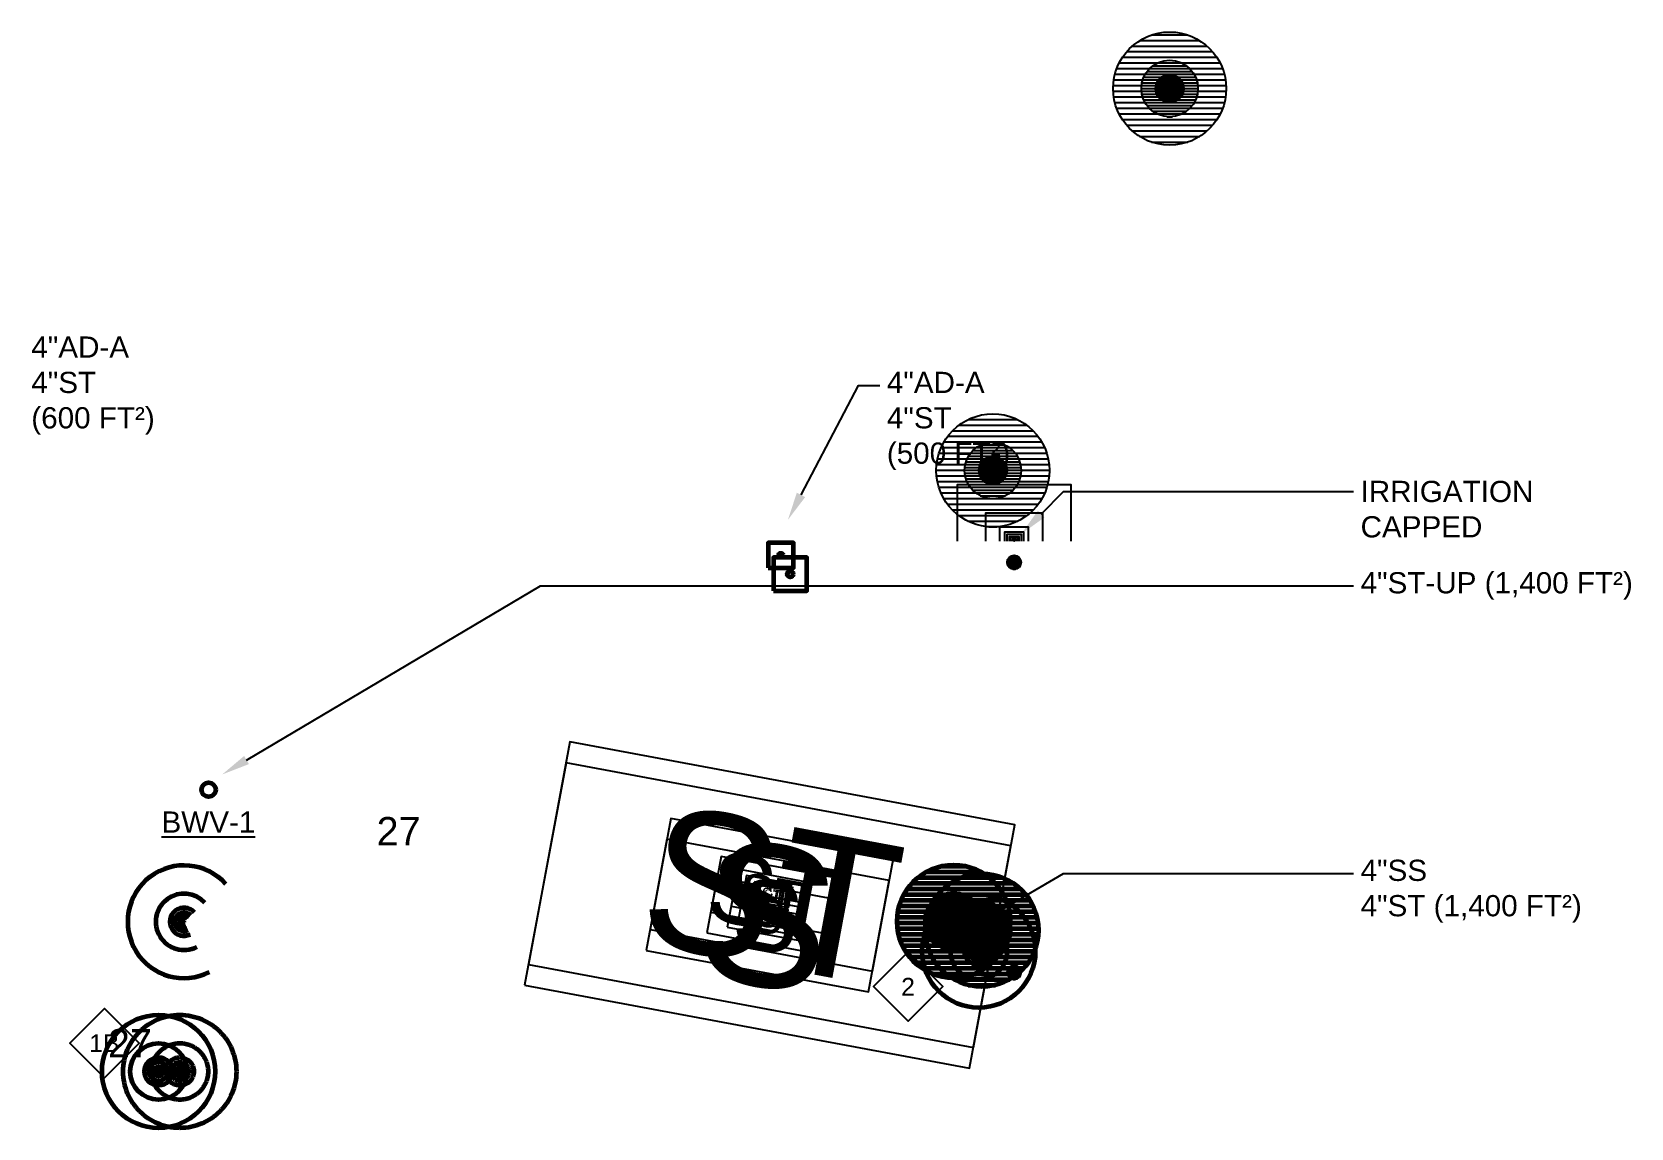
# Model space of a CAD drawing. Extents: x -3637 to 1666, y -2593 to 1817.
# Drawn here: x -421 to 258, y 734 to 1199 of the extents above; entities that cross this region are included whole.
import ezdxf
from ezdxf.enums import TextEntityAlignment as Align

# ---------------------------------------------------------------- set-up
doc = ezdxf.new("R2010")
doc.units = 0
doc.header["$LTSCALE"] = 36
doc.header["$MEASUREMENT"] = 0
doc.linetypes.add('VENT', pattern=[0.3, 0.2, -0.1])
for name, color, linetype in [('G-ANNO-TEXT', 70, 'Continuous'), ('G-ANNO-TEXT @ 96', 70, 'Continuous'), ('P-NDCW-N', 4, 'Continuous'), ('P-NDCW-N @ 1 (1)', 4, 'Continuous'), ('P-NDCW-N @ 1 (2)', 4, 'Continuous'), ('P-NDCW-N @ 12', 4, 'Continuous'), ('P-NDCW-N @ 128', 4, 'Continuous'), ('P-NDCW-N @ 16', 4, 'Continuous'), ('P-NDCW-N @ 192', 4, 'Continuous'), ('P-NDCW-N @ 2', 4, 'Continuous'), ('P-NDCW-N @ 24', 4, 'Continuous'), ('P-NDCW-N @ 384', 4, 'Continuous'), ('P-NDCW-N @ 4', 4, 'Continuous'), ('P-NDCW-N @ 48', 4, 'Continuous'), ('P-NDCW-N @ 64', 4, 'Continuous'), ('P-NDCW-N @ 768', 4, 'Continuous'), ('P-NDCW-N @ 8', 4, 'Continuous'), ('P-NDCW-N @ 96', 4, 'Continuous')]:
    doc.layers.add(name, color=color, linetype=linetype)
doc.layers.add('P-SAN-DFU', color=7, linetype='Continuous', plot=False)
for name, color, linetype, lineweight in [('P-SAN-N', 6, 'Continuous', 60), ('P-SAN-N @ 1 (1)', 6, 'Continuous', 60), ('P-SAN-N @ 1 (2)', 6, 'Continuous', 60), ('P-SAN-N @ 12', 6, 'Continuous', 60), ('P-SAN-N @ 128', 6, 'Continuous', 60), ('P-SAN-N @ 16', 6, 'Continuous', 60), ('P-SAN-N @ 192', 6, 'Continuous', 60), ('P-SAN-N @ 2', 6, 'Continuous', 60), ('P-SAN-N @ 24', 6, 'Continuous', 60), ('P-SAN-N @ 384', 6, 'Continuous', 60), ('P-SAN-N @ 4', 6, 'Continuous', 60), ('P-SAN-N @ 48', 6, 'Continuous', 60), ('P-SAN-N @ 64', 6, 'Continuous', 60), ('P-SAN-N @ 768', 6, 'Continuous', 60), ('P-SAN-N @ 8', 6, 'Continuous', 60), ('P-SAN-N @ 96', 6, 'Continuous', 60), ('P-SANV-N', 5, 'VENT', 60), ('P-SANV-N @ 1 (1)', 5, 'VENT', 60), ('P-SANV-N @ 1 (2)', 5, 'VENT', 60), ('P-SANV-N @ 12', 5, 'VENT', 60), ('P-SANV-N @ 128', 5, 'VENT', 60), ('P-SANV-N @ 16', 5, 'VENT', 60), ('P-SANV-N @ 192', 5, 'VENT', 60), ('P-SANV-N @ 2', 5, 'VENT', 60), ('P-SANV-N @ 24', 5, 'VENT', 60), ('P-SANV-N @ 384', 5, 'VENT', 60), ('P-SANV-N @ 4', 5, 'VENT', 60), ('P-SANV-N @ 48', 5, 'VENT', 60), ('P-SANV-N @ 64', 5, 'VENT', 60), ('P-SANV-N @ 768', 5, 'VENT', 60), ('P-SANV-N @ 8', 5, 'VENT', 60), ('P-SANV-N @ 96', 5, 'VENT', 60), ('P-STRM-N', 2, 'Continuous', 60), ('P-STRM-N @ 1 (1)', 2, 'Continuous', 60), ('P-STRM-N @ 1 (2)', 2, 'Continuous', 60), ('P-STRM-N @ 12', 2, 'Continuous', 60), ('P-STRM-N @ 128', 2, 'Continuous', 60), ('P-STRM-N @ 16', 2, 'Continuous', 60), ('P-STRM-N @ 192', 2, 'Continuous', 60), ('P-STRM-N @ 2', 2, 'Continuous', 60), ('P-STRM-N @ 24', 2, 'Continuous', 60), ('P-STRM-N @ 384', 2, 'Continuous', 60), ('P-STRM-N @ 4', 2, 'Continuous', 60), ('P-STRM-N @ 48', 2, 'Continuous', 60), ('P-STRM-N @ 64', 2, 'Continuous', 60), ('P-STRM-N @ 768', 2, 'Continuous', 60), ('P-STRM-N @ 8', 2, 'Continuous', 60), ('P-STRM-N @ 96', 2, 'Continuous', 60)]:
    doc.layers.add(name, color=color, linetype=linetype, lineweight=lineweight)
doc.styles.add('Arial', font='arial.ttf')

# ---------------------------------------------------------------- blocks, each defined once
blk = doc.blocks.new('DIAMOND TAG')
blk.add_lwpolyline([(0, -0.1533), (0.1533, 0), (0, 0.1533), (-0.1533, 0)], close=True)
at = {"style": 'Arial'}
blk.add_attdef('XXX', text='', height=0.0781, dxfattribs=at).set_placement((0, 0), align=Align.MIDDLE)
blk = doc.blocks.new('*U7')
blk.add_circle((0, 0), 0.03125)
blk = doc.blocks.new('*U857')
at = {"layer": 'P-SAN-N @ 1 (1)'}
blk.add_blockref('*U7', (-367, 757.74), dxfattribs=at)
at = {"layer": 'P-SAN-N @ 1 (2)'}
blk.add_blockref('*U7', (-367, 757.74), dxfattribs=at)
at = {"layer": 'P-SAN-N @ 12', "xscale": 12, "yscale": 12, "zscale": 12}
blk.add_blockref('*U7', (-367, 757.74), dxfattribs=at)
at = {"layer": 'P-SAN-N @ 128', "xscale": 128, "yscale": 128, "zscale": 128}
blk.add_blockref('*U7', (-367, 757.74), dxfattribs=at)
at = {"layer": 'P-SAN-N @ 16', "xscale": 16, "yscale": 16, "zscale": 16}
blk.add_blockref('*U7', (-367, 757.74), dxfattribs=at)
at = {"layer": 'P-SAN-N @ 192', "xscale": 192, "yscale": 192, "zscale": 192}
blk.add_blockref('*U7', (-367, 757.74), dxfattribs=at)
at = {"layer": 'P-SAN-N @ 2', "xscale": 2, "yscale": 2, "zscale": 2}
blk.add_blockref('*U7', (-367, 757.74), dxfattribs=at)
at = {"layer": 'P-SAN-N @ 24', "xscale": 24, "yscale": 24, "zscale": 24}
blk.add_blockref('*U7', (-367, 757.74), dxfattribs=at)
at = {"layer": 'P-SAN-N @ 384', "xscale": 384, "yscale": 384, "zscale": 384}
blk.add_blockref('*U7', (-367, 757.74), dxfattribs=at)
at = {"layer": 'P-SAN-N @ 4', "xscale": 4, "yscale": 4, "zscale": 4}
blk.add_blockref('*U7', (-367, 757.74), dxfattribs=at)
at = {"layer": 'P-SAN-N @ 48', "xscale": 48, "yscale": 48, "zscale": 48}
blk.add_blockref('*U7', (-367, 757.74), dxfattribs=at)
at = {"layer": 'P-SAN-N @ 64', "xscale": 64, "yscale": 64, "zscale": 64}
blk.add_blockref('*U7', (-367, 757.74), dxfattribs=at)
at = {"layer": 'P-SAN-N @ 768', "xscale": 768, "yscale": 768, "zscale": 768}
blk.add_blockref('*U7', (-367, 757.74), dxfattribs=at)
at = {"layer": 'P-SAN-N @ 8', "xscale": 8, "yscale": 8, "zscale": 8}
blk.add_blockref('*U7', (-367, 757.74), dxfattribs=at)
at = {"layer": 'P-SAN-N @ 96', "xscale": 96, "yscale": 96, "zscale": 96}
blk.add_blockref('*U7', (-367.75, 759.3), dxfattribs=at)
blk = doc.blocks.new('*U858')
at = {"layer": 'P-SANV-N @ 1 (1)'}
blk.add_blockref('*U7', (-358, 757.74), dxfattribs=at)
at = {"layer": 'P-SANV-N @ 1 (2)'}
blk.add_blockref('*U7', (-358, 757.74), dxfattribs=at)
at = {"layer": 'P-SANV-N @ 12', "xscale": 12, "yscale": 12, "zscale": 12}
blk.add_blockref('*U7', (-358, 757.74), dxfattribs=at)
at = {"layer": 'P-SANV-N @ 128', "xscale": 128, "yscale": 128, "zscale": 128}
blk.add_blockref('*U7', (-358, 757.74), dxfattribs=at)
at = {"layer": 'P-SANV-N @ 16', "xscale": 16, "yscale": 16, "zscale": 16}
blk.add_blockref('*U7', (-358, 757.74), dxfattribs=at)
at = {"layer": 'P-SANV-N @ 192', "xscale": 192, "yscale": 192, "zscale": 192}
blk.add_blockref('*U7', (-358, 757.74), dxfattribs=at)
at = {"layer": 'P-SANV-N @ 2', "xscale": 2, "yscale": 2, "zscale": 2}
blk.add_blockref('*U7', (-358, 757.74), dxfattribs=at)
at = {"layer": 'P-SANV-N @ 24', "xscale": 24, "yscale": 24, "zscale": 24}
blk.add_blockref('*U7', (-358, 757.74), dxfattribs=at)
at = {"layer": 'P-SANV-N @ 384', "xscale": 384, "yscale": 384, "zscale": 384}
blk.add_blockref('*U7', (-358, 757.74), dxfattribs=at)
at = {"layer": 'P-SANV-N @ 4', "xscale": 4, "yscale": 4, "zscale": 4}
blk.add_blockref('*U7', (-358, 757.74), dxfattribs=at)
at = {"layer": 'P-SANV-N @ 48', "xscale": 48, "yscale": 48, "zscale": 48}
blk.add_blockref('*U7', (-358, 757.74), dxfattribs=at)
at = {"layer": 'P-SANV-N @ 64', "xscale": 64, "yscale": 64, "zscale": 64}
blk.add_blockref('*U7', (-358, 757.74), dxfattribs=at)
at = {"layer": 'P-SANV-N @ 768', "xscale": 768, "yscale": 768, "zscale": 768}
blk.add_blockref('*U7', (-358, 757.74), dxfattribs=at)
at = {"layer": 'P-SANV-N @ 8', "xscale": 8, "yscale": 8, "zscale": 8}
blk.add_blockref('*U7', (-358, 757.74), dxfattribs=at)
at = {"layer": 'P-SANV-N @ 96', "xscale": 96, "yscale": 96, "zscale": 96}
blk.add_blockref('*U7', (-358.9, 757.65), dxfattribs=at)
blk = doc.blocks.new('*U45')
blk.add_lwpolyline([(0, -0.03125), (-0.03125, -0.03125), (-0.03125, 0.03125), (0, 0.03125)])
blk = doc.blocks.new('*U1031')
at = {"layer": 'P-NDCW-N @ 1 (1)', "rotation": 270.0000000000001}
blk.add_blockref('*U45', (-4, 982.74), dxfattribs=at)
at = {"layer": 'P-NDCW-N @ 1 (2)', "rotation": 270.0000000000001}
blk.add_blockref('*U45', (-4, 982.74), dxfattribs=at)
at = {"layer": 'P-NDCW-N @ 12', "xscale": 12, "yscale": 12, "zscale": 12, "rotation": 270.0000000000001}
blk.add_blockref('*U45', (-4, 982.74), dxfattribs=at)
at = {"layer": 'P-NDCW-N @ 128', "xscale": 128, "yscale": 128, "zscale": 128, "rotation": 270.0000000000001}
blk.add_blockref('*U45', (-4, 982.74), dxfattribs=at)
at = {"layer": 'P-NDCW-N @ 16', "xscale": 16, "yscale": 16, "zscale": 16, "rotation": 270.0000000000001}
blk.add_blockref('*U45', (-4, 982.74), dxfattribs=at)
at = {"layer": 'P-NDCW-N @ 192', "xscale": 192, "yscale": 192, "zscale": 192, "rotation": 270.0000000000001}
blk.add_blockref('*U45', (-4, 982.74), dxfattribs=at)
at = {"layer": 'P-NDCW-N @ 2', "xscale": 2, "yscale": 2, "zscale": 2, "rotation": 270.0000000000001}
blk.add_blockref('*U45', (-4, 982.74), dxfattribs=at)
at = {"layer": 'P-NDCW-N @ 24', "xscale": 24, "yscale": 24, "zscale": 24, "rotation": 270.0000000000001}
blk.add_blockref('*U45', (-4, 982.74), dxfattribs=at)
at = {"layer": 'P-NDCW-N @ 384', "xscale": 384, "yscale": 384, "zscale": 384, "rotation": 270.0000000000001}
blk.add_blockref('*U45', (-4, 982.74), dxfattribs=at)
at = {"layer": 'P-NDCW-N @ 4', "xscale": 4, "yscale": 4, "zscale": 4, "rotation": 270.0000000000001}
blk.add_blockref('*U45', (-4, 982.74), dxfattribs=at)
at = {"layer": 'P-NDCW-N @ 48', "xscale": 48, "yscale": 48, "zscale": 48, "rotation": 270.0000000000001}
blk.add_blockref('*U45', (-4, 982.74), dxfattribs=at)
at = {"layer": 'P-NDCW-N @ 64', "xscale": 64, "yscale": 64, "zscale": 64, "rotation": 270.0000000000001}
blk.add_blockref('*U45', (-4, 982.74), dxfattribs=at)
at = {"layer": 'P-NDCW-N @ 768', "xscale": 768, "yscale": 768, "zscale": 768, "rotation": 270.0000000000001}
blk.add_blockref('*U45', (-4, 982.74), dxfattribs=at)
at = {"layer": 'P-NDCW-N @ 8', "xscale": 8, "yscale": 8, "zscale": 8, "rotation": 270.0000000000001}
blk.add_blockref('*U45', (-4, 982.74), dxfattribs=at)
at = {"layer": 'P-NDCW-N @ 96', "xscale": 96, "yscale": 96, "zscale": 96, "rotation": 270.0000000000001}
blk.add_blockref('*U45', (-4, 982.74), dxfattribs=at)
blk = doc.blocks.new('*U1132')
at = {"layer": 'P-STRM-N @ 1 (1)'}
blk.add_blockref('*U7', (-19, 808.74), dxfattribs=at)
at = {"layer": 'P-STRM-N @ 1 (2)'}
blk.add_blockref('*U7', (-19, 808.74), dxfattribs=at)
at = {"layer": 'P-STRM-N @ 12', "xscale": 12, "yscale": 12, "zscale": 12}
blk.add_blockref('*U7', (-19, 808.74), dxfattribs=at)
at = {"layer": 'P-STRM-N @ 128', "xscale": 128, "yscale": 128, "zscale": 128}
blk.add_blockref('*U7', (-19, 808.74), dxfattribs=at)
at = {"layer": 'P-STRM-N @ 16', "xscale": 16, "yscale": 16, "zscale": 16}
blk.add_blockref('*U7', (-19, 808.74), dxfattribs=at)
at = {"layer": 'P-STRM-N @ 192', "xscale": 192, "yscale": 192, "zscale": 192}
blk.add_blockref('*U7', (-19, 808.74), dxfattribs=at)
at = {"layer": 'P-STRM-N @ 2', "xscale": 2, "yscale": 2, "zscale": 2}
blk.add_blockref('*U7', (-19, 808.74), dxfattribs=at)
at = {"layer": 'P-STRM-N @ 24', "xscale": 24, "yscale": 24, "zscale": 24}
blk.add_blockref('*U7', (-19, 808.74), dxfattribs=at)
at = {"layer": 'P-STRM-N @ 384', "xscale": 384, "yscale": 384, "zscale": 384}
blk.add_blockref('*U7', (-19, 808.74), dxfattribs=at)
at = {"layer": 'P-STRM-N @ 4', "xscale": 4, "yscale": 4, "zscale": 4}
blk.add_blockref('*U7', (-19, 808.74), dxfattribs=at)
at = {"layer": 'P-STRM-N @ 48', "xscale": 48, "yscale": 48, "zscale": 48}
blk.add_blockref('*U7', (-19, 808.74), dxfattribs=at)
at = {"layer": 'P-STRM-N @ 64', "xscale": 64, "yscale": 64, "zscale": 64}
blk.add_blockref('*U7', (-19, 808.74), dxfattribs=at)
at = {"layer": 'P-STRM-N @ 768', "xscale": 768, "yscale": 768, "zscale": 768}
blk.add_blockref('*U7', (-19, 808.74), dxfattribs=at)
at = {"layer": 'P-STRM-N @ 8', "xscale": 8, "yscale": 8, "zscale": 8}
blk.add_blockref('*U7', (-19, 808.74), dxfattribs=at)
at = {"layer": 'P-STRM-N @ 96', "xscale": 96, "yscale": 96, "zscale": 96}
blk.add_blockref('*U7', (-19, 808.74), dxfattribs=at)
blk = doc.blocks.new('*U25')
h = blk.add_hatch()
h.set_pattern_fill('ANSI31', color=256, scale=0.025, angle=135)
edge = h.paths.add_edge_path()
edge.add_arc((0, 0), 0.03125, 0, 360)
blk.add_circle((0, 0), 0.03125)
blk = doc.blocks.new('*U1139')
at = {"layer": 'P-NDCW-N @ 1 (1)'}
blk.add_blockref('*U25', (62, 1174.74), dxfattribs=at)
at = {"layer": 'P-NDCW-N @ 1 (2)'}
blk.add_blockref('*U25', (62, 1174.74), dxfattribs=at)
at = {"layer": 'P-NDCW-N @ 12', "xscale": 12, "yscale": 12, "zscale": 12}
blk.add_blockref('*U25', (62, 1174.74), dxfattribs=at)
at = {"layer": 'P-NDCW-N @ 128', "xscale": 128, "yscale": 128, "zscale": 128}
blk.add_blockref('*U25', (62, 1174.74), dxfattribs=at)
at = {"layer": 'P-NDCW-N @ 16', "xscale": 16, "yscale": 16, "zscale": 16}
blk.add_blockref('*U25', (62, 1174.74), dxfattribs=at)
at = {"layer": 'P-NDCW-N @ 192', "xscale": 192, "yscale": 192, "zscale": 192}
blk.add_blockref('*U25', (62, 1174.74), dxfattribs=at)
at = {"layer": 'P-NDCW-N @ 2', "xscale": 2, "yscale": 2, "zscale": 2}
blk.add_blockref('*U25', (62, 1174.74), dxfattribs=at)
at = {"layer": 'P-NDCW-N @ 24', "xscale": 24, "yscale": 24, "zscale": 24}
blk.add_blockref('*U25', (62, 1174.74), dxfattribs=at)
at = {"layer": 'P-NDCW-N @ 384', "xscale": 384, "yscale": 384, "zscale": 384}
blk.add_blockref('*U25', (62, 1174.74), dxfattribs=at)
at = {"layer": 'P-NDCW-N @ 4', "xscale": 4, "yscale": 4, "zscale": 4}
blk.add_blockref('*U25', (62, 1174.74), dxfattribs=at)
at = {"layer": 'P-NDCW-N @ 48', "xscale": 48, "yscale": 48, "zscale": 48}
blk.add_blockref('*U25', (62, 1174.74), dxfattribs=at)
at = {"layer": 'P-NDCW-N @ 64', "xscale": 64, "yscale": 64, "zscale": 64}
blk.add_blockref('*U25', (62, 1174.74), dxfattribs=at)
at = {"layer": 'P-NDCW-N @ 768', "xscale": 768, "yscale": 768, "zscale": 768}
blk.add_blockref('*U25', (62, 1174.74), dxfattribs=at)
at = {"layer": 'P-NDCW-N @ 8', "xscale": 8, "yscale": 8, "zscale": 8}
blk.add_blockref('*U25', (62, 1174.74), dxfattribs=at)
at = {"layer": 'P-NDCW-N @ 96', "xscale": 96, "yscale": 96, "zscale": 96}
blk.add_blockref('*U25', (-4, 973.74), dxfattribs=at)
blk = doc.blocks.new('*U1140')
at = {"layer": 'P-NDCW-N @ 1 (1)'}
blk.add_blockref('*U25', (-13, 1012.74), dxfattribs=at)
at = {"layer": 'P-NDCW-N @ 1 (2)'}
blk.add_blockref('*U25', (-13, 1012.74), dxfattribs=at)
at = {"layer": 'P-NDCW-N @ 12', "xscale": 12, "yscale": 12, "zscale": 12}
blk.add_blockref('*U25', (-13, 1012.74), dxfattribs=at)
at = {"layer": 'P-NDCW-N @ 128', "xscale": 128, "yscale": 128, "zscale": 128}
blk.add_blockref('*U25', (-13, 1012.74), dxfattribs=at)
at = {"layer": 'P-NDCW-N @ 16', "xscale": 16, "yscale": 16, "zscale": 16}
blk.add_blockref('*U25', (-13, 1012.74), dxfattribs=at)
at = {"layer": 'P-NDCW-N @ 192', "xscale": 192, "yscale": 192, "zscale": 192}
blk.add_blockref('*U25', (-13, 1012.74), dxfattribs=at)
at = {"layer": 'P-NDCW-N @ 2', "xscale": 2, "yscale": 2, "zscale": 2}
blk.add_blockref('*U25', (-13, 1012.74), dxfattribs=at)
at = {"layer": 'P-NDCW-N @ 24', "xscale": 24, "yscale": 24, "zscale": 24}
blk.add_blockref('*U25', (-13, 1012.74), dxfattribs=at)
at = {"layer": 'P-NDCW-N @ 384', "xscale": 384, "yscale": 384, "zscale": 384}
blk.add_blockref('*U25', (-13, 1012.74), dxfattribs=at)
at = {"layer": 'P-NDCW-N @ 4', "xscale": 4, "yscale": 4, "zscale": 4}
blk.add_blockref('*U25', (-13, 1012.74), dxfattribs=at)
at = {"layer": 'P-NDCW-N @ 48', "xscale": 48, "yscale": 48, "zscale": 48}
blk.add_blockref('*U25', (-13, 1012.74), dxfattribs=at)
at = {"layer": 'P-NDCW-N @ 64', "xscale": 64, "yscale": 64, "zscale": 64}
blk.add_blockref('*U25', (-13, 1012.74), dxfattribs=at)
at = {"layer": 'P-NDCW-N @ 768', "xscale": 768, "yscale": 768, "zscale": 768}
blk.add_blockref('*U25', (-13, 1012.74), dxfattribs=at)
at = {"layer": 'P-NDCW-N @ 8', "xscale": 8, "yscale": 8, "zscale": 8}
blk.add_blockref('*U25', (-13, 1012.74), dxfattribs=at)
at = {"layer": 'P-NDCW-N @ 96', "xscale": 96, "yscale": 96, "zscale": 96}
blk.add_blockref('*U25', (-4, 799.74), dxfattribs=at)
blk = doc.blocks.new('*U17')
at = {"linetype": 'Continuous'}
blk.add_lwpolyline([(-0.0556, -0.0556), (0.0556, -0.0556), (0.0556, 0.0556), (-0.0556, 0.0556)], close=True, dxfattribs=at)
at = {"color": 7, "linetype": 'Continuous'}
blk.add_circle((0, 0), 0.01, dxfattribs=at)
blk = doc.blocks.new('*U1151')
at = {"layer": 'P-STRM-N @ 128', "xscale": 128, "yscale": 128, "zscale": 128}
blk.add_blockref('*U17', (-99, 968.74), dxfattribs=at)
at = {"layer": 'P-STRM-N @ 96', "xscale": 96, "yscale": 96, "zscale": 96}
blk.add_blockref('*U17', (-103, 976.74), dxfattribs=at)
blk = doc.blocks.new('*U1179')
at = {"layer": 'P-SAN-N @ 1 (1)'}
blk.add_blockref('*U25', (-17.71, 817.69), dxfattribs=at)
at = {"layer": 'P-SAN-N @ 1 (2)'}
blk.add_blockref('*U25', (-17.71, 817.69), dxfattribs=at)
at = {"layer": 'P-SAN-N @ 12', "xscale": 12, "yscale": 12, "zscale": 12}
blk.add_blockref('*U25', (-17.71, 817.69), dxfattribs=at)
at = {"layer": 'P-SAN-N @ 128', "xscale": 128, "yscale": 128, "zscale": 128}
blk.add_blockref('*U25', (-17.71, 817.69), dxfattribs=at)
at = {"layer": 'P-SAN-N @ 16', "xscale": 16, "yscale": 16, "zscale": 16}
blk.add_blockref('*U25', (-17.71, 817.69), dxfattribs=at)
at = {"layer": 'P-SAN-N @ 192', "xscale": 192, "yscale": 192, "zscale": 192}
blk.add_blockref('*U25', (-17.71, 817.69), dxfattribs=at)
at = {"layer": 'P-SAN-N @ 2', "xscale": 2, "yscale": 2, "zscale": 2}
blk.add_blockref('*U25', (-17.71, 817.69), dxfattribs=at)
at = {"layer": 'P-SAN-N @ 24', "xscale": 24, "yscale": 24, "zscale": 24}
blk.add_blockref('*U25', (-17.71, 817.69), dxfattribs=at)
at = {"layer": 'P-SAN-N @ 384', "xscale": 384, "yscale": 384, "zscale": 384}
blk.add_blockref('*U25', (-17.71, 817.69), dxfattribs=at)
at = {"layer": 'P-SAN-N @ 4', "xscale": 4, "yscale": 4, "zscale": 4}
blk.add_blockref('*U25', (-17.71, 817.69), dxfattribs=at)
at = {"layer": 'P-SAN-N @ 48', "xscale": 48, "yscale": 48, "zscale": 48}
blk.add_blockref('*U25', (-17.71, 817.69), dxfattribs=at)
at = {"layer": 'P-SAN-N @ 64', "xscale": 64, "yscale": 64, "zscale": 64}
blk.add_blockref('*U25', (-17.71, 817.69), dxfattribs=at)
at = {"layer": 'P-SAN-N @ 768', "xscale": 768, "yscale": 768, "zscale": 768}
blk.add_blockref('*U25', (-17.71, 817.69), dxfattribs=at)
at = {"layer": 'P-SAN-N @ 8', "xscale": 8, "yscale": 8, "zscale": 8}
blk.add_blockref('*U25', (-17.71, 817.69), dxfattribs=at)
at = {"layer": 'P-SAN-N @ 96', "xscale": 96, "yscale": 96, "zscale": 96}
blk.add_blockref('*U25', (-21.35, 816.8), dxfattribs=at)
blk = doc.blocks.new('*U1207')
at = {"layer": 'P-STRM-N @ 1 (1)'}
blk.add_blockref('*U25', (-29.65, 821.4), dxfattribs=at)
at = {"layer": 'P-STRM-N @ 1 (2)'}
blk.add_blockref('*U25', (-29.65, 821.4), dxfattribs=at)
at = {"layer": 'P-STRM-N @ 12', "xscale": 12, "yscale": 12, "zscale": 12}
blk.add_blockref('*U25', (-29.65, 821.4), dxfattribs=at)
at = {"layer": 'P-STRM-N @ 128', "xscale": 128, "yscale": 128, "zscale": 128}
blk.add_blockref('*U25', (-29.65, 821.4), dxfattribs=at)
at = {"layer": 'P-STRM-N @ 16', "xscale": 16, "yscale": 16, "zscale": 16}
blk.add_blockref('*U25', (-29.65, 821.4), dxfattribs=at)
at = {"layer": 'P-STRM-N @ 192', "xscale": 192, "yscale": 192, "zscale": 192}
blk.add_blockref('*U25', (-29.65, 821.4), dxfattribs=at)
at = {"layer": 'P-STRM-N @ 2', "xscale": 2, "yscale": 2, "zscale": 2}
blk.add_blockref('*U25', (-29.65, 821.4), dxfattribs=at)
at = {"layer": 'P-STRM-N @ 24', "xscale": 24, "yscale": 24, "zscale": 24}
blk.add_blockref('*U25', (-29.65, 821.4), dxfattribs=at)
at = {"layer": 'P-STRM-N @ 384', "xscale": 384, "yscale": 384, "zscale": 384}
blk.add_blockref('*U25', (-29.65, 821.4), dxfattribs=at)
at = {"layer": 'P-STRM-N @ 4', "xscale": 4, "yscale": 4, "zscale": 4}
blk.add_blockref('*U25', (-29.65, 821.4), dxfattribs=at)
at = {"layer": 'P-STRM-N @ 48', "xscale": 48, "yscale": 48, "zscale": 48}
blk.add_blockref('*U25', (-29.65, 821.4), dxfattribs=at)
at = {"layer": 'P-STRM-N @ 64', "xscale": 64, "yscale": 64, "zscale": 64}
blk.add_blockref('*U25', (-29.65, 821.4), dxfattribs=at)
at = {"layer": 'P-STRM-N @ 768', "xscale": 768, "yscale": 768, "zscale": 768}
blk.add_blockref('*U25', (-29.65, 821.4), dxfattribs=at)
at = {"layer": 'P-STRM-N @ 8', "xscale": 8, "yscale": 8, "zscale": 8}
blk.add_blockref('*U25', (-29.65, 821.4), dxfattribs=at)
at = {"layer": 'P-STRM-N @ 96', "xscale": 96, "yscale": 96, "zscale": 96}
blk.add_blockref('*U25', (-30.2, 818.45), dxfattribs=at)
blk = doc.blocks.new('*U13')
at = {"linetype": 'Continuous'}
blk.add_arc((0, 0), 0.03112, 232.56697, 127.43303, dxfattribs=at)
blk = doc.blocks.new('*U1208')
at = {"layer": 'P-SAN-N @ 1 (1)', "rotation": 169.441666666665}
blk.add_blockref('*U13', (-356.21, 821.24), dxfattribs=at)
at = {"layer": 'P-SAN-N @ 1 (2)', "rotation": 169.441666666665}
blk.add_blockref('*U13', (-356.21, 821.24), dxfattribs=at)
at = {"layer": 'P-SAN-N @ 12', "xscale": 12, "yscale": 12, "zscale": 12, "rotation": 169.441666666665}
blk.add_blockref('*U13', (-356.21, 821.24), dxfattribs=at)
at = {"layer": 'P-SAN-N @ 128', "xscale": 128, "yscale": 128, "zscale": 128, "rotation": 169.441666666665}
blk.add_blockref('*U13', (-356.21, 821.24), dxfattribs=at)
at = {"layer": 'P-SAN-N @ 16', "xscale": 16, "yscale": 16, "zscale": 16, "rotation": 169.441666666665}
blk.add_blockref('*U13', (-356.21, 821.24), dxfattribs=at)
at = {"layer": 'P-SAN-N @ 192', "xscale": 192, "yscale": 192, "zscale": 192, "rotation": 169.441666666665}
blk.add_blockref('*U13', (-356.21, 821.24), dxfattribs=at)
at = {"layer": 'P-SAN-N @ 2', "xscale": 2, "yscale": 2, "zscale": 2, "rotation": 169.441666666665}
blk.add_blockref('*U13', (-356.21, 821.24), dxfattribs=at)
at = {"layer": 'P-SAN-N @ 24', "xscale": 24, "yscale": 24, "zscale": 24, "rotation": 169.441666666665}
blk.add_blockref('*U13', (-356.21, 821.24), dxfattribs=at)
at = {"layer": 'P-SAN-N @ 384', "xscale": 384, "yscale": 384, "zscale": 384, "rotation": 169.441666666665}
blk.add_blockref('*U13', (-356.21, 821.24), dxfattribs=at)
at = {"layer": 'P-SAN-N @ 4', "xscale": 4, "yscale": 4, "zscale": 4, "rotation": 169.441666666665}
blk.add_blockref('*U13', (-356.21, 821.24), dxfattribs=at)
at = {"layer": 'P-SAN-N @ 48', "xscale": 48, "yscale": 48, "zscale": 48, "rotation": 169.441666666665}
blk.add_blockref('*U13', (-356.21, 821.24), dxfattribs=at)
at = {"layer": 'P-SAN-N @ 64', "xscale": 64, "yscale": 64, "zscale": 64, "rotation": 169.441666666665}
blk.add_blockref('*U13', (-356.21, 821.24), dxfattribs=at)
at = {"layer": 'P-SAN-N @ 768', "xscale": 768, "yscale": 768, "zscale": 768, "rotation": 169.441666666665}
blk.add_blockref('*U13', (-356.21, 821.24), dxfattribs=at)
at = {"layer": 'P-SAN-N @ 8', "xscale": 8, "yscale": 8, "zscale": 8, "rotation": 169.441666666665}
blk.add_blockref('*U13', (-356.21, 821.24), dxfattribs=at)
at = {"layer": 'P-SAN-N @ 96', "xscale": 96, "yscale": 96, "zscale": 96, "rotation": 169.441666666665}
blk.add_blockref('*U13', (-356.21, 821.24), dxfattribs=at)
blk = doc.blocks.new('*U72')
at = {"layer": 'DEFPOINTS'}
blk.add_lwpolyline([(-0.125, -0.0625), (0.125, -0.0625), (0.125, 0.0625), (-0.125, 0.0625)], close=True, dxfattribs=at)
at = {"style": 'Arial'}
blk.add_text('ST', height=0.078125, dxfattribs=at).set_placement((0, 0), align=Align.MIDDLE)
blk = doc.blocks.new('*U1209')
at = {"layer": 'P-STRM-N @ 1 (1)', "linetype": 'ByBlock', "lineweight": -2, "rotation": 349.4416666666671}
blk.add_blockref('*U72', (-106.88, 832.74), dxfattribs=at)
at = {"layer": 'P-STRM-N @ 1 (2)', "linetype": 'ByBlock', "lineweight": -2, "rotation": 349.4416666666671}
blk.add_blockref('*U72', (-106.88, 832.74), dxfattribs=at)
at = {"layer": 'P-STRM-N @ 128', "linetype": 'ByBlock', "lineweight": -2, "xscale": 128, "yscale": 128, "zscale": 128, "rotation": 349.4416666666671}
blk.add_blockref('*U72', (-106.88, 832.74), dxfattribs=at)
at = {"layer": 'P-STRM-N @ 192', "linetype": 'ByBlock', "lineweight": -2, "xscale": 192, "yscale": 192, "zscale": 192, "rotation": 349.4416666666671}
blk.add_blockref('*U72', (-106.88, 832.74), dxfattribs=at)
at = {"layer": 'P-STRM-N @ 384', "linetype": 'ByBlock', "lineweight": -2, "xscale": 384, "yscale": 384, "zscale": 384, "rotation": 349.4416666666671}
blk.add_blockref('*U72', (-106.88, 832.74), dxfattribs=at)
at = {"layer": 'P-STRM-N @ 48', "linetype": 'ByBlock', "lineweight": -2, "xscale": 48, "yscale": 48, "zscale": 48, "rotation": 349.4416666666671}
blk.add_blockref('*U72', (-106.88, 832.74), dxfattribs=at)
at = {"layer": 'P-STRM-N @ 64', "linetype": 'ByBlock', "lineweight": -2, "xscale": 64, "yscale": 64, "zscale": 64, "rotation": 349.4416666666671}
blk.add_blockref('*U72', (-106.88, 832.74), dxfattribs=at)
at = {"layer": 'P-STRM-N @ 768', "linetype": 'ByBlock', "lineweight": -2, "xscale": 768, "yscale": 768, "zscale": 768, "rotation": 349.4416666666671}
blk.add_blockref('*U72', (-106.88, 832.74), dxfattribs=at)
at = {"layer": 'P-STRM-N @ 96', "linetype": 'ByBlock', "lineweight": -2, "xscale": 96, "yscale": 96, "zscale": 96, "rotation": 349.4416666666671}
blk.add_blockref('*U72', (-106.88, 832.74), dxfattribs=at)
blk = doc.blocks.new('*U68')
at = {"layer": 'DEFPOINTS'}
blk.add_lwpolyline([(-0.125, -0.0625), (0.125, -0.0625), (0.125, 0.0625), (-0.125, 0.0625)], close=True, dxfattribs=at)
at = {"style": 'Arial'}
blk.add_text('S', height=0.07812, dxfattribs=at).set_placement((0, 0), align=Align.MIDDLE)
blk = doc.blocks.new('*U1210')
at = {"layer": 'P-SAN-N @ 1 (1)', "linetype": 'ByBlock', "lineweight": -2, "rotation": 349.4416666666671}
blk.add_blockref('*U68', (-108.53, 823.9), dxfattribs=at)
at = {"layer": 'P-SAN-N @ 1 (2)', "linetype": 'ByBlock', "lineweight": -2, "rotation": 349.4416666666671}
blk.add_blockref('*U68', (-108.53, 823.9), dxfattribs=at)
at = {"layer": 'P-SAN-N @ 128', "linetype": 'ByBlock', "lineweight": -2, "xscale": 128, "yscale": 128, "zscale": 128, "rotation": 349.4416666666671}
blk.add_blockref('*U68', (-108.53, 823.9), dxfattribs=at)
at = {"layer": 'P-SAN-N @ 192', "linetype": 'ByBlock', "lineweight": -2, "xscale": 192, "yscale": 192, "zscale": 192, "rotation": 349.4416666666671}
blk.add_blockref('*U68', (-108.53, 823.9), dxfattribs=at)
at = {"layer": 'P-SAN-N @ 384', "linetype": 'ByBlock', "lineweight": -2, "xscale": 384, "yscale": 384, "zscale": 384, "rotation": 349.4416666666671}
blk.add_blockref('*U68', (-108.53, 823.9), dxfattribs=at)
at = {"layer": 'P-SAN-N @ 48', "linetype": 'ByBlock', "lineweight": -2, "xscale": 48, "yscale": 48, "zscale": 48, "rotation": 349.4416666666671}
blk.add_blockref('*U68', (-108.53, 823.9), dxfattribs=at)
at = {"layer": 'P-SAN-N @ 64', "linetype": 'ByBlock', "lineweight": -2, "xscale": 64, "yscale": 64, "zscale": 64, "rotation": 349.4416666666671}
blk.add_blockref('*U68', (-108.53, 823.9), dxfattribs=at)
at = {"layer": 'P-SAN-N @ 768', "linetype": 'ByBlock', "lineweight": -2, "xscale": 768, "yscale": 768, "zscale": 768, "rotation": 349.4416666666671}
blk.add_blockref('*U68', (-108.53, 823.9), dxfattribs=at)
at = {"layer": 'P-SAN-N @ 96', "linetype": 'ByBlock', "lineweight": -2, "xscale": 96, "yscale": 96, "zscale": 96, "rotation": 349.4416666666671}
blk.add_blockref('*U68', (-108.53, 823.9), dxfattribs=at)

msp = doc.modelspace()

# ---------------------------------------------------------------- linework, layer by layer
at = {"layer": 'G-ANNO-TEXT'}
for points in [[(-94.41, 1002.36), (-70, 1048.74), (-61, 1048.74)], [(7.49, 994.23), (17, 1003.74), (140, 1003.74)], [(-329.68, 889.86), (-205, 963.74), (140, 963.74)], [(-8.63, 826.79), (17, 841.74), (140, 841.74)]]:
    msp.add_lwpolyline(points, dxfattribs=at)
for points in [[(-92.64, 1001.43), (-100, 991.74), (-96.18, 1003.29)], [(8.9, 992.81), (-1, 985.74), (6.07, 995.64)], [(-328.66, 888.14), (-340, 883.74), (-330.7, 891.58)], [(-7.63, 825.06), (-19, 820.74), (-9.64, 828.52)]]:
    msp.add_solid(points, dxfattribs=at)

# ---------------------------------------------------------------- block references
at = {"layer": 'G-ANNO-TEXT @ 96'}
ref = msp.add_blockref('DIAMOND TAG', (-49, 793.74), dxfattribs=dict(at, xscale=96, yscale=96, zscale=96, rotation=180))
ref.add_attrib('XXX', '2', dxfattribs={"layer": '0', "height": 7.5, "style": 'Arial'}).set_placement((-49, 793.74), align=Align.MIDDLE)
at = {"layer": 'G-ANNO-TEXT @ 96', "xscale": 96, "yscale": 96, "zscale": 96}
msp.add_blockref('DIAMOND TAG', (-390, 769.74), dxfattribs=at).add_auto_attribs({'XXX': '1B'})
at = {"layer": 'P-NDCW-N'}
for name in ['*U1139', '*U1140', '*U1031']:
    msp.add_blockref(name, (0, 0), dxfattribs=at)
at = {"layer": 'P-SAN-N'}
for name in ['*U1210', '*U1208', '*U1179', '*U857']:
    msp.add_blockref(name, (0, 0), dxfattribs=at)
at = {"layer": 'P-SANV-N'}
msp.add_blockref('*U858', (0, 0), dxfattribs=at)
at = {"layer": 'P-STRM-N'}
for name in ['*U1151', '*U1209', '*U1207', '*U1132']:
    msp.add_blockref(name, (0, 0), dxfattribs=at)
at = {"layer": 'P-STRM-N @ 96', "xscale": 96, "yscale": 96, "zscale": 96}
msp.add_blockref('*U7', (-345.76, 877.27), dxfattribs=at)

# ---------------------------------------------------------------- texts
at = {"layer": 'G-ANNO-TEXT', "style": 'Arial'}
msp.add_text('%%UBWV-1', height=9, dxfattribs=at).set_placement((-365.76, 859.05))
at = {"layer": 'G-ANNO-TEXT', "char_height": 9, "attachment_point": 1, "style": 'Arial'}
for s, insert in [('4"AD-A\\P4"ST\\P(600 FT²)', (-421, 1069.57)), ('4"AD-A\\P4"ST\\P(500 FT²)', (-58, 1054.57)), ('IRRIGATION\\PCAPPED', (143, 1008.32)), ('4"ST-UP (1,400 FT²)', (143, 969.57)), ('4"SS\\P4"ST (1,400 FT²)', (143, 847.57))]:
    msp.add_mtext(s, dxfattribs=dict(at, insert=insert))
at = {"layer": 'P-SAN-DFU', "style": 'Arial'}
msp.add_text('27', height=12, dxfattribs=at).set_placement((-274.49, 853.69))
at = {"layer": 'P-SAN-DFU', "color": 3, "style": 'Arial'}
msp.add_text('27', height=12, dxfattribs=at).set_placement((-388.49, 763.69))

doc.saveas('drawing.dxf')
